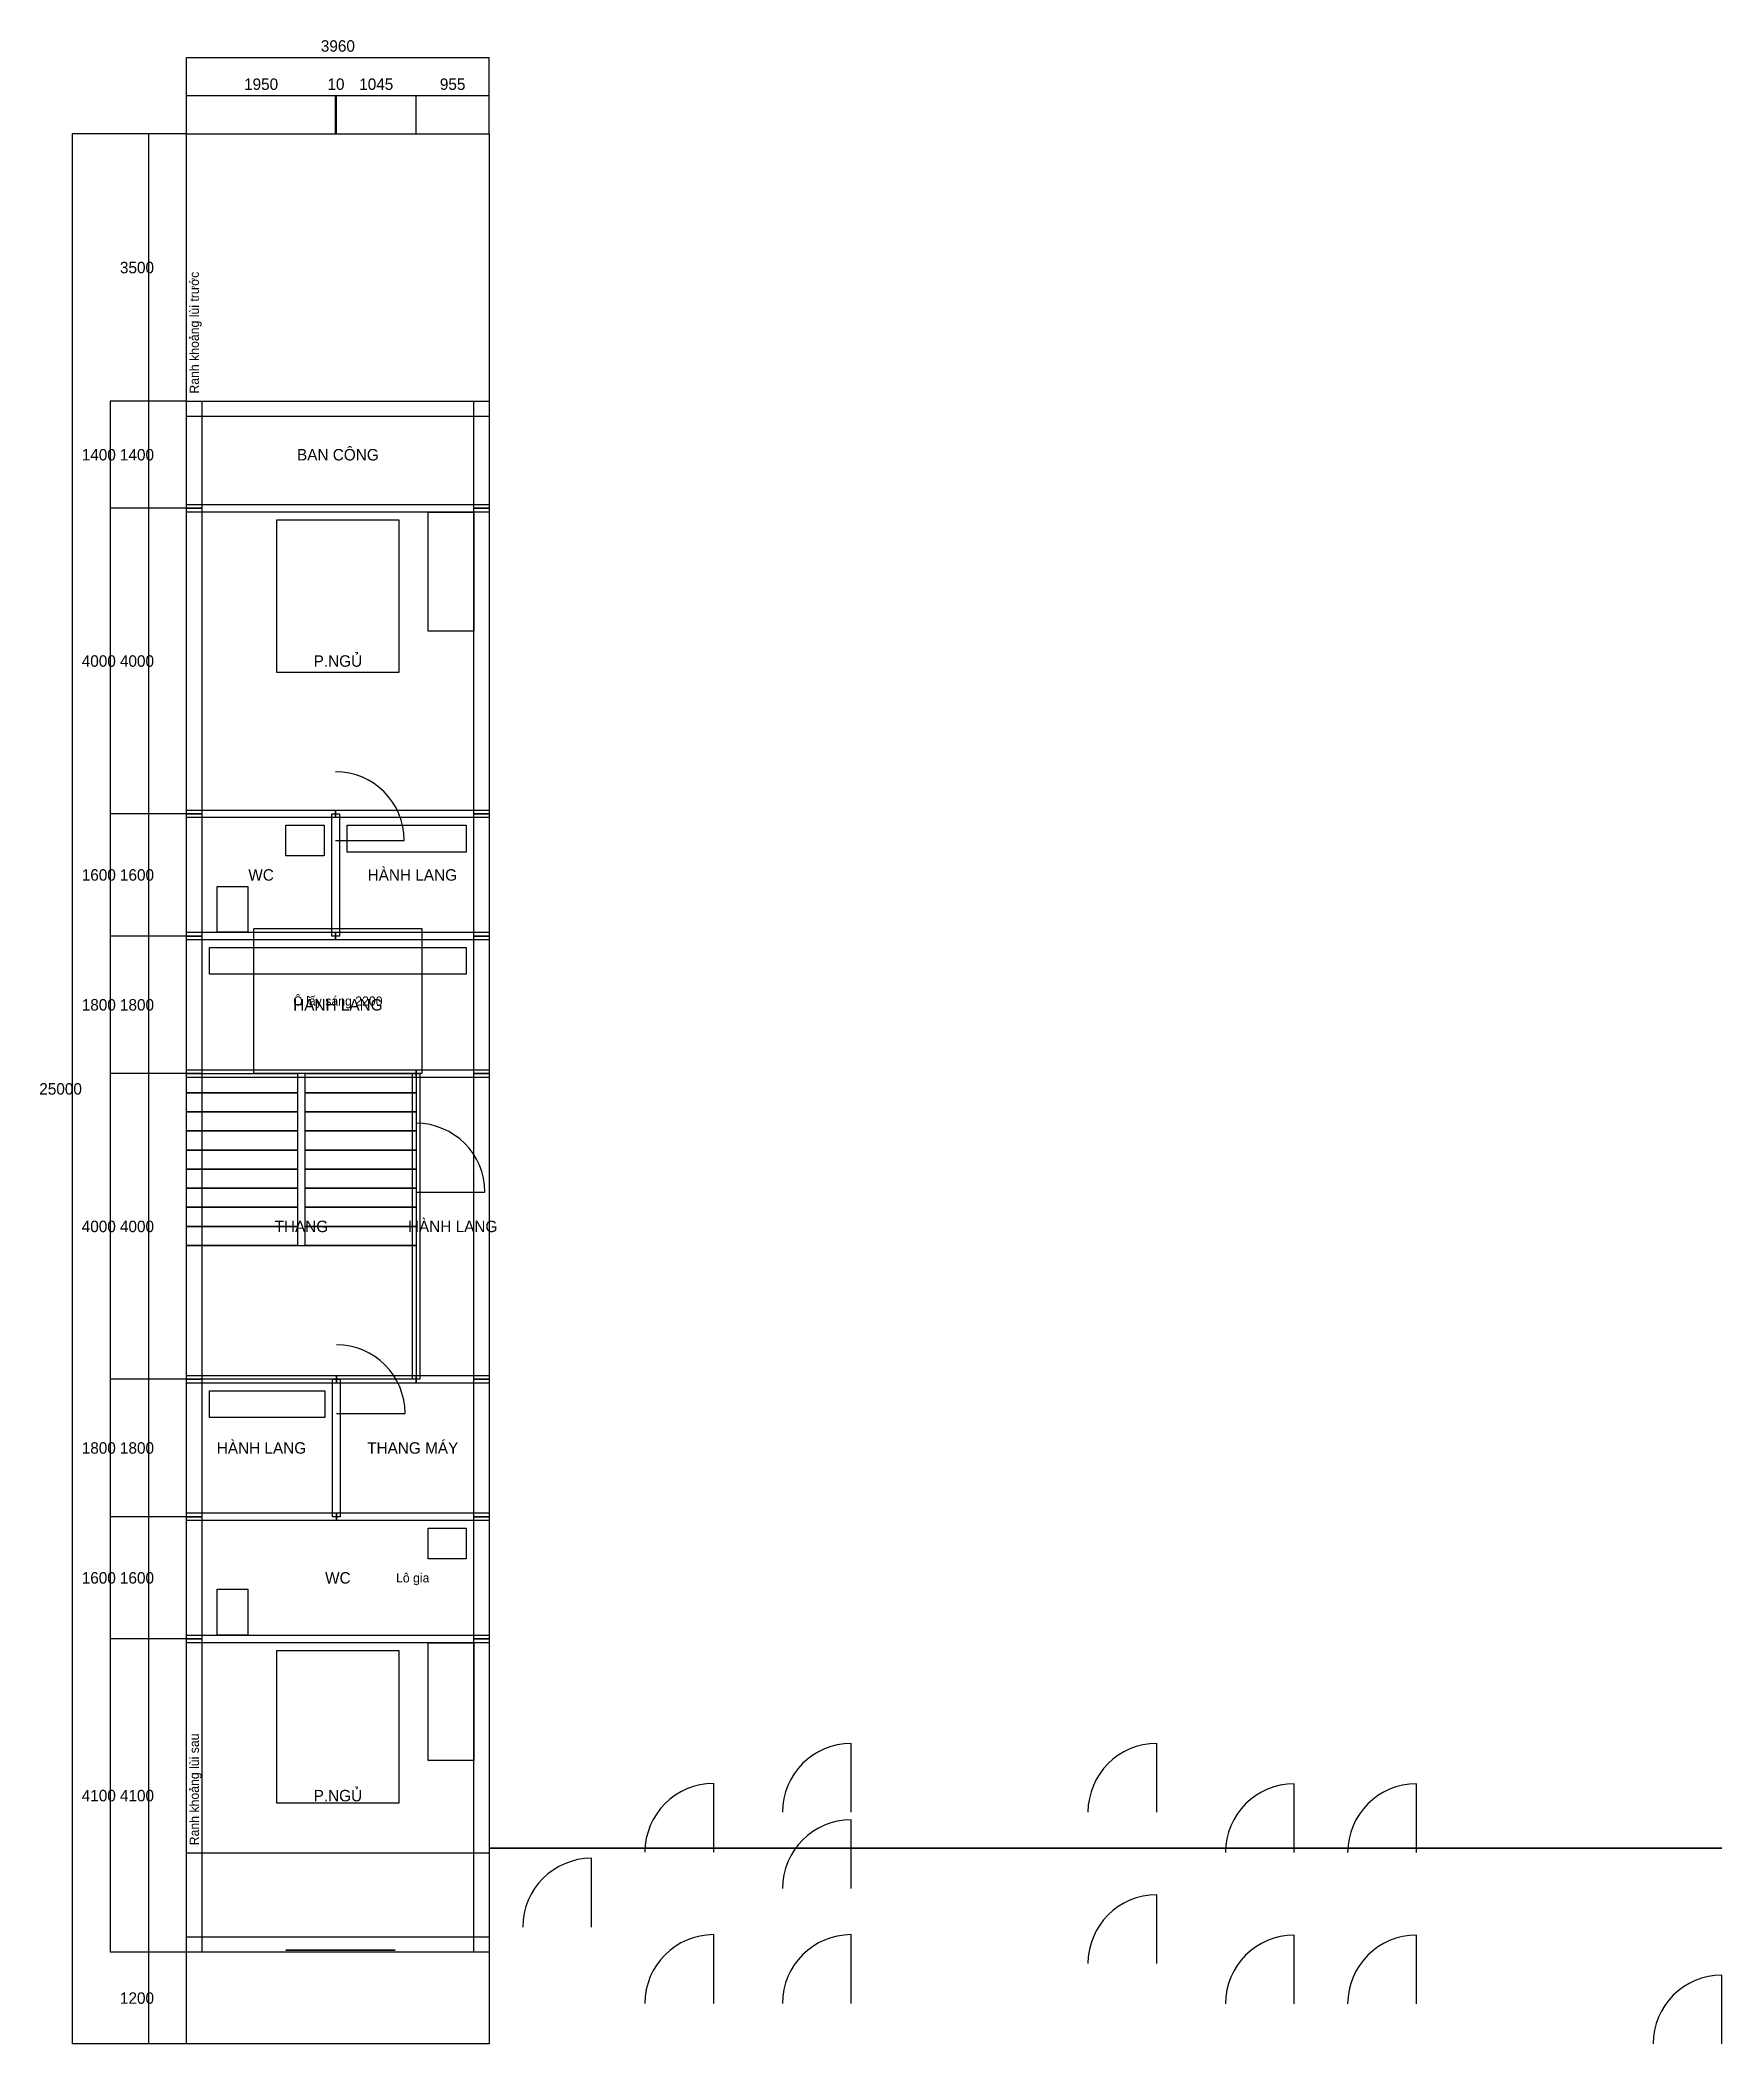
# Model space of a CAD drawing. Header units: millimetres. Extents: x -1919 to 20100, y 0 to 26227.
import ezdxf
from ezdxf.enums import TextEntityAlignment as Align

# ---------------------------------------------------------------- set-up
doc = ezdxf.new("R2010")
doc.units = ezdxf.units.MM
for name, color, linetype in [('ANNOT', 2, 'Continuous'), ('DIMS', 8, 'Continuous'), ('DOORS', 1, 'Continuous'), ('FURNITURE', 9, 'Continuous'), ('PLOT', 6, 'Continuous'), ('SETBACK', 5, 'Continuous'), ('STAIRS', 3, 'Continuous'), ('TEXT', 2, 'Continuous'), ('WALLS', 7, 'Continuous'), ('WINDOWS', 5, 'Continuous')]:
    doc.layers.add(name, color=color, linetype=linetype)

msp = doc.modelspace()

# ---------------------------------------------------------------- linework, layer by layer
at = {"layer": 'ANNOT'}
msp.add_lwpolyline([(880, 14600), (3080, 14600), (3080, 12700), (880, 12700)], close=True, dxfattribs=at)
at = {"layer": 'DIMS'}
for p, q in [((0, 26000), (3960, 26000)), ((0, 25000), (0, 26000)), ((3960, 25000), (3960, 26000)), ((0, 25500), (3960, 25500)), ((0, 25000), (0, 25500)), ((1950, 25000), (1950, 25500)), ((1960, 25000), (1960, 25500)), ((3005, 25000), (3005, 25500)), ((3960, 25000), (3960, 25500)), ((-1500, 25000), (-1500, 0)), ((0, 25000), (-1500, 25000)), ((-500, 25000), (-500, 0)), ((0, 25000), (-500, 25000)), ((-1000, 21500), (-1000, 1200)), ((0, 21500), (-1000, 21500)), ((0, 21500), (-500, 21500)), ((0, 20100), (-1000, 20100)), ((0, 20100), (-500, 20100)), ((0, 16100), (-1000, 16100)), ((0, 16100), (-500, 16100)), ((0, 14500), (-1000, 14500)), ((0, 14500), (-500, 14500)), ((0, 12700), (-1000, 12700)), ((0, 12700), (-500, 12700)), ((0, 8700), (-1000, 8700)), ((0, 8700), (-500, 8700)), ((0, 6900), (-1000, 6900)), ((0, 6900), (-500, 6900)), ((0, 5300), (-1000, 5300)), ((0, 5300), (-500, 5300)), ((0, 1200), (-1000, 1200)), ((0, 1200), (-500, 1200)), ((0, 0), (-1500, 0)), ((0, 0), (-500, 0))]:
    msp.add_line(p, q, dxfattribs=at)
at = {"layer": 'DOORS'}
for p, q in [((1950, 15750), (2850, 15750)), ((3005, 11150), (3905, 11150)), ((1960, 8250), (2860, 8250)), ((8700, 3032.5), (8700, 3932.5)), ((12700, 3032.5), (12700, 3932.5)), ((6900, 2510), (6900, 3410)), ((14500, 2505), (14500, 3405)), ((16100, 2505), (16100, 3405)), ((8700, 2032.5), (8700, 2932.5)), ((5300, 1530), (5300, 2430)), ((12700, 1052.5), (12700, 1952.5)), ((6900, 530), (6900, 1430)), ((8700, 530), (8700, 1430)), ((14500, 525), (14500, 1425)), ((16100, 525), (16100, 1425)), ((20100, 0), (20100, 900))]:
    msp.add_line(p, q, dxfattribs=at)
for centre, start, end in [((1950, 15750), 0, 90), ((3005, 11150), 0, 90), ((1960, 8250), 0, 90), ((8700, 3032.5), 90, 180), ((12700, 3032.5), 90, 180), ((6900, 2510), 90, 180), ((14500, 2505), 90, 180), ((16100, 2505), 90, 180), ((8700, 2032.5), 90, 180), ((5300, 1530), 90, 180), ((12700, 1052.5), 90, 180), ((6900, 530), 90, 180), ((8700, 530), 90, 180), ((14500, 525), 90, 180), ((16100, 525), 90, 180), ((20100, 0), 90, 180)]:
    msp.add_arc(centre, 900, start, end, dxfattribs=at)
at = {"layer": 'FURNITURE'}
for points in [[(1180, 19950), (2780, 19950), (2780, 17950), (1180, 17950)], [(3160, 20050), (3760, 20050), (3760, 18490), (3160, 18490)], [(1300, 15950), (1800, 15950), (1800, 15550), (1300, 15550)], [(2100, 15950), (3660, 15950), (3660, 15600), (2100, 15600)], [(400, 15150), (800, 15150), (800, 14550), (400, 14550)], [(300, 14350), (3660, 14350), (3660, 14000), (300, 14000)], [(300, 8550), (1810, 8550), (1810, 8200), (300, 8200)], [(3160, 6750), (3660, 6750), (3660, 6350), (3160, 6350)], [(400, 5950), (800, 5950), (800, 5350), (400, 5350)], [(3160, 5250), (3760, 5250), (3760, 3710), (3160, 3710)], [(1180, 5150), (2780, 5150), (2780, 3150), (1180, 3150)]]:
    msp.add_lwpolyline(points, close=True, dxfattribs=at)
at = {"layer": 'PLOT'}
msp.add_lwpolyline([(0, 25000), (3960, 25000), (3960, 0), (0, 0)], close=True, dxfattribs=at)
at = {"layer": 'SETBACK'}
for p, q in [((0, 21500), (3960, 21500)), ((0, 2500), (3960, 2500))]:
    msp.add_line(p, q, dxfattribs=at)
at = {"layer": 'STAIRS'}
for points in [[(0, 12700), (1452.5, 12700), (1452.5, 12450), (0, 12450)], [(1552.5, 12700), (3005, 12700), (3005, 12450), (1552.5, 12450)], [(0, 12450), (1452.5, 12450), (1452.5, 12200), (0, 12200)], [(1552.5, 12450), (3005, 12450), (3005, 12200), (1552.5, 12200)], [(0, 12200), (1452.5, 12200), (1452.5, 11950), (0, 11950)], [(1552.5, 12200), (3005, 12200), (3005, 11950), (1552.5, 11950)], [(0, 11950), (1452.5, 11950), (1452.5, 11700), (0, 11700)], [(1552.5, 11950), (3005, 11950), (3005, 11700), (1552.5, 11700)], [(0, 11700), (1452.5, 11700), (1452.5, 11450), (0, 11450)], [(1552.5, 11700), (3005, 11700), (3005, 11450), (1552.5, 11450)], [(0, 11450), (1452.5, 11450), (1452.5, 11200), (0, 11200)], [(1552.5, 11450), (3005, 11450), (3005, 11200), (1552.5, 11200)], [(0, 11200), (1452.5, 11200), (1452.5, 10950), (0, 10950)], [(1552.5, 11200), (3005, 11200), (3005, 10950), (1552.5, 10950)], [(0, 10950), (1452.5, 10950), (1452.5, 10700), (0, 10700)], [(1552.5, 10950), (3005, 10950), (3005, 10700), (1552.5, 10700)], [(0, 10700), (1452.5, 10700), (1452.5, 10450), (0, 10450)], [(1552.5, 10700), (3005, 10700), (3005, 10450), (1552.5, 10450)], [(0, 10450), (3005, 10450), (3005, 8700), (0, 8700)]]:
    msp.add_lwpolyline(points, close=True, dxfattribs=at)
at = {"layer": 'WALLS'}
for points in [[(0, 21500), (200, 21500), (200, 20100), (0, 20100)], [(0, 21500), (3960, 21500), (3960, 21300), (0, 21300)], [(3760, 21500), (3960, 21500), (3960, 20100), (3760, 20100)], [(0, 20150), (3960, 20150), (3960, 20050), (0, 20050)], [(0, 20100), (200, 20100), (200, 16100), (0, 16100)], [(3760, 20100), (3960, 20100), (3960, 16100), (3760, 16100)], [(0, 16150), (1950, 16150), (1950, 16050), (0, 16050)], [(0, 16100), (200, 16100), (200, 14500), (0, 14500)], [(1900, 16100), (2000, 16100), (2000, 14500), (1900, 14500)], [(1950, 16150), (3960, 16150), (3960, 16050), (1950, 16050)], [(3760, 16100), (3960, 16100), (3960, 14500), (3760, 14500)], [(0, 14550), (1950, 14550), (1950, 14450), (0, 14450)], [(0, 14500), (200, 14500), (200, 12700), (0, 12700)], [(1950, 14550), (3960, 14550), (3960, 14450), (1950, 14450)], [(3760, 14500), (3960, 14500), (3960, 12700), (3760, 12700)], [(0, 12750), (3005, 12750), (3005, 12650), (0, 12650)], [(0, 12700), (200, 12700), (200, 8700), (0, 8700)], [(2955, 12700), (3055, 12700), (3055, 8700), (2955, 8700)], [(3005, 12750), (3960, 12750), (3960, 12650), (3005, 12650)], [(3760, 12700), (3960, 12700), (3960, 8700), (3760, 8700)], [(0, 8750), (1960, 8750), (1960, 8650), (0, 8650)], [(0, 8700), (200, 8700), (200, 6900), (0, 6900)], [(1910, 8700), (2010, 8700), (2010, 6900), (1910, 6900)], [(1960, 8750), (3005, 8750), (3005, 8650), (1960, 8650)], [(3005, 8750), (3960, 8750), (3960, 8650), (3005, 8650)], [(3760, 8700), (3960, 8700), (3960, 6900), (3760, 6900)], [(0, 6950), (1960, 6950), (1960, 6850), (0, 6850)], [(0, 6900), (200, 6900), (200, 5300), (0, 5300)], [(1960, 6950), (3960, 6950), (3960, 6850), (1960, 6850)], [(3760, 6900), (3960, 6900), (3960, 5300), (3760, 5300)], [(0, 5350), (3960, 5350), (3960, 5250), (0, 5250)], [(0, 5300), (200, 5300), (200, 1200), (0, 1200)], [(3760, 5300), (3960, 5300), (3960, 1200), (3760, 1200)], [(0, 1400), (3960, 1400), (3960, 1200), (0, 1200)]]:
    msp.add_lwpolyline(points, close=True, dxfattribs=at)
at = {"layer": 'WINDOWS'}
for p, q in [((20100, 2563), (3960, 2563)), ((20100, 2560), (3960, 2560)), ((20100, 2557), (3960, 2557)), ((1300, 1233), (2730, 1233)), ((1300, 1230), (2730, 1230)), ((1300, 1227), (2730, 1227))]:
    msp.add_line(p, q, dxfattribs=at)

# ---------------------------------------------------------------- texts
at = {"layer": 'ANNOT'}
for s, p in [('Ô lấy sáng 2200', (1980, 13650)), ('Lô gia', (2960, 6100))]:
    msp.add_text(s, height=120, dxfattribs=at).set_placement(p, align=Align.MIDDLE_CENTER)
at = {"layer": 'DIMS'}
for s, p in [('3960', (1980, 26150)), ('1950', (975, 25650)), ('10', (1955, 25650)), ('1045', (2482.5, 25650)), ('955', (3482.5, 25650)), ('3500', (-650, 23250)), ('1400', (-1150, 20800)), ('1400', (-650, 20800)), ('4000', (-1150, 18100)), ('4000', (-650, 18100)), ('1600', (-1150, 15300)), ('1600', (-650, 15300)), ('1800', (-1150, 13600)), ('1800', (-650, 13600)), ('25000', (-1650, 12500)), ('4000', (-1150, 10700)), ('4000', (-650, 10700)), ('1800', (-1150, 7800)), ('1800', (-650, 7800)), ('1600', (-1150, 6100)), ('1600', (-650, 6100)), ('4100', (-1150, 3250)), ('4100', (-650, 3250)), ('1200', (-650, 600))]:
    msp.add_text(s, height=150, dxfattribs=at).set_placement(p, align=Align.MIDDLE_CENTER)
at = {"layer": 'SETBACK'}
for s, p in [('Ranh khoảng lùi trước', (100, 21600)), ('Ranh khoảng lùi sau', (100, 2600))]:
    msp.add_text(s, height=120, rotation=90, dxfattribs=at).set_placement(p, align=Align.MIDDLE_LEFT)
at = {"layer": 'TEXT'}
for s, p in [('BAN CÔNG', (1980, 20800)), ('P.NGỦ', (1980, 18100)), ('WC', (975, 15300)), ('HÀNH LANG', (2955, 15300)), ('HÀNH LANG', (1980, 13600)), ('THANG', (1502.5, 10700)), ('HÀNH LANG', (3482.5, 10700)), ('HÀNH LANG', (980, 7800)), ('THANG MÁY', (2960, 7800)), ('WC', (1980, 6100)), ('P.NGỦ', (1980, 3250))]:
    msp.add_text(s, height=150, dxfattribs=at).set_placement(p, align=Align.MIDDLE_CENTER)

doc.saveas('drawing.dxf')
